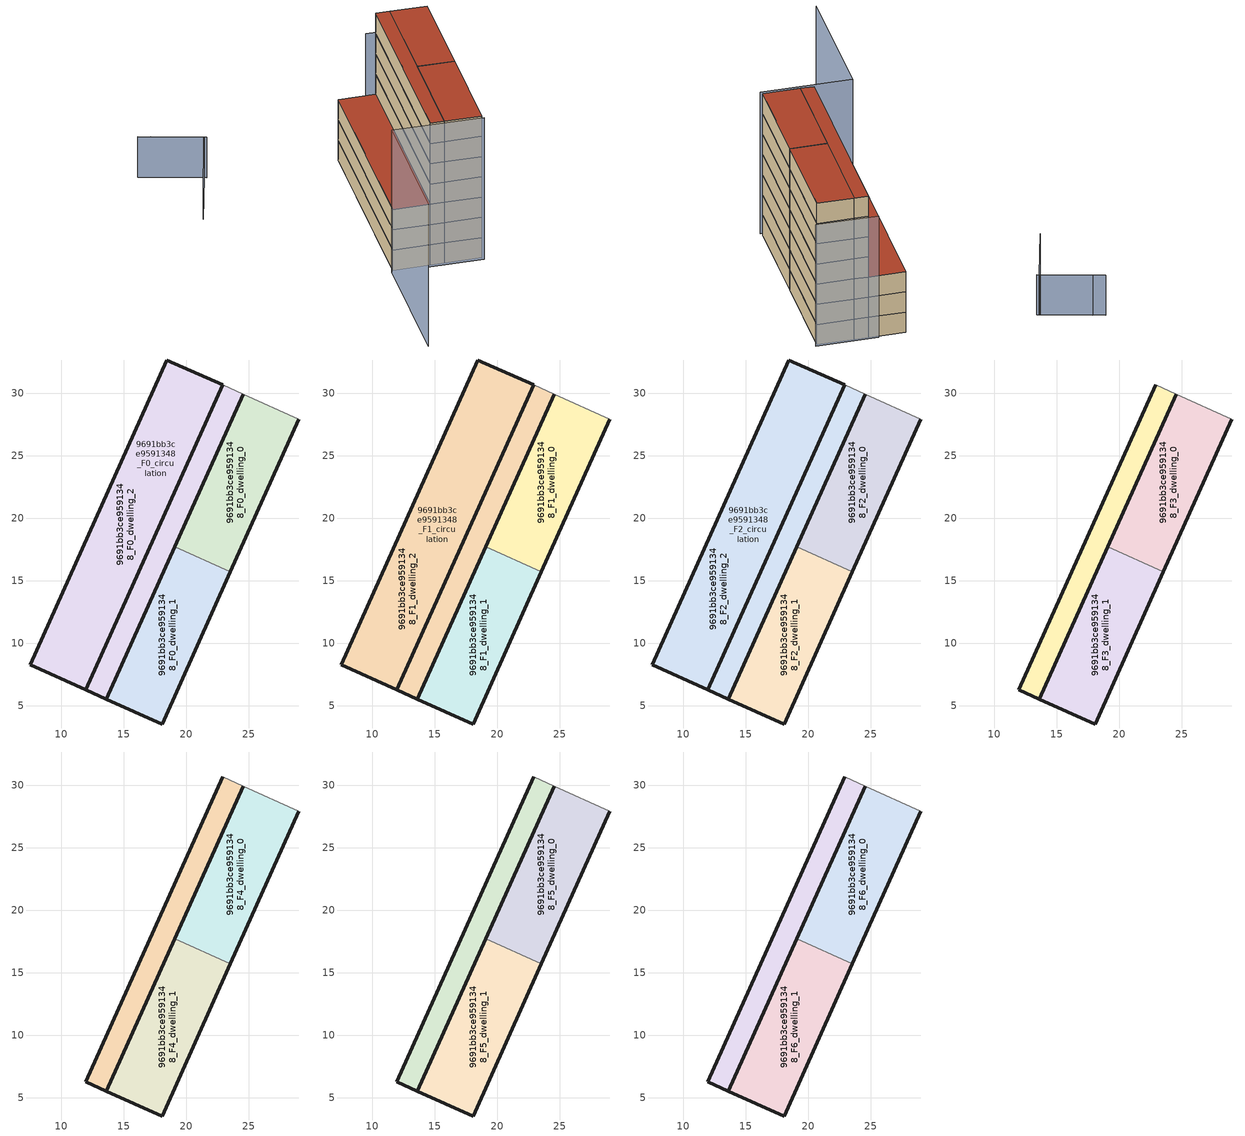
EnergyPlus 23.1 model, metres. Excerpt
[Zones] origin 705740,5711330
9691bb3ce9591348_F0_dwelling_0
 floor ground (EU_floor_Construction): 28.98,27.95 23.52,15.75 19.06,17.75 24.53,29.94 z0
 wall outside (EU_wall_Construction): 23.52,15.75 28.98,27.95 / 24.53,29.94 19.06,17.75 z0:3
 wall adiabatic (EU_wall_Construction): 28.98,27.95 24.53,29.94 z0:3
 wall to 9691bb3ce9591348_F0_dwelling_1 (EU_wall_Construction): 19.06,17.75 23.52,15.75 z0:3
9691bb3ce9591348_F0_dwelling_1
 floor ground (EU_floor_Construction): 23.52,15.75 18.05,3.55 13.6,5.55 19.06,17.75 z0
 wall outside (EU_wall_Construction): 19.06,17.75 13.6,5.55 18.05,3.55 23.52,15.75 z0:3
9691bb3ce9591348_F0_dwelling_2
 floor ground (EU_floor_Construction): 24.53,29.94 13.6,5.55 11.96,6.28 16.44,16.29 22.88,30.68 z0; 22.88,30.68 16.44,16.29 11.96,6.28 7.51,8.28 18.43,32.67 z0
 wall outside (EU_wall_Construction): 18.43,32.67 7.51,8.28 11.96,6.28 22.88,30.68 18.43,32.67 z0:3
9691bb3ce9591348_F0_circulation
 floor ground (EU_floor_Construction): 24.53,29.94 13.6,5.55 11.96,6.28 16.44,16.29 22.88,30.68 z0; 22.88,30.68 16.44,16.29 11.96,6.28 7.51,8.28 18.43,32.67 z0
 wall outside (EU_wall_Construction): 22.88,30.68 11.96,6.28 13.6,5.55 24.53,29.94 z0:3
 wall adiabatic (EU_wall_Construction): 24.53,29.94 22.88,30.68 z0:3
9691bb3ce9591348_F1_dwelling_0
 floor to 9691bb3ce9591348_F0_dwelling_0 (EU_floor_Construction): 28.98,27.95 23.52,15.75 19.06,17.75 24.53,29.94 z3
 wall outside (EU_wall_Construction): 23.52,15.75 28.98,27.95 / 24.53,29.94 19.06,17.75 z3:6
 wall adiabatic (EU_wall_Construction): 28.98,27.95 24.53,29.94 z3:6
 wall to 9691bb3ce9591348_F1_dwelling_1 (EU_wall_Construction): 19.06,17.75 23.52,15.75 z3:6
9691bb3ce9591348_F1_dwelling_1
 floor to 9691bb3ce9591348_F0_dwelling_1 (EU_floor_Construction): 23.52,15.75 18.05,3.55 13.6,5.55 19.06,17.75 z3
 wall outside (EU_wall_Construction): 19.06,17.75 13.6,5.55 18.05,3.55 23.52,15.75 z3:6
9691bb3ce9591348_F1_dwelling_2
 floor to 9691bb3ce9591348_F0_dwelling_2 (EU_floor_Construction): 22.88,30.68 16.44,16.29 11.96,6.28 7.51,8.28 18.43,32.67 z3; 24.53,29.94 13.6,5.55 11.96,6.28 16.44,16.29 22.88,30.68 z3
 wall outside (EU_wall_Construction): 18.43,32.67 7.51,8.28 11.96,6.28 22.88,30.68 18.43,32.67 z3:6
9691bb3ce9591348_F1_circulation
 floor to 9691bb3ce9591348_F0_circulation (EU_floor_Construction): 24.53,29.94 13.6,5.55 11.96,6.28 16.44,16.29 22.88,30.68 z3; 22.88,30.68 19,22 11.96,6.28 7.51,8.28 18.43,32.67 z3
 wall outside (EU_wall_Construction): 22.88,30.68 11.96,6.28 13.6,5.55 24.53,29.94 z3:6
 wall adiabatic (EU_wall_Construction): 24.53,29.94 22.88,30.68 z3:6
9691bb3ce9591348_F2_dwelling_0
 floor to 9691bb3ce9591348_F1_dwelling_0 (EU_floor_Construction): 28.98,27.95 23.52,15.75 19.06,17.75 24.53,29.94 z6
 wall outside (EU_wall_Construction): 23.52,15.75 28.98,27.95 / 24.53,29.94 19.06,17.75 z6:9
 wall adiabatic (EU_wall_Construction): 28.98,27.95 24.53,29.94 z6:9
 wall to 9691bb3ce9591348_F2_dwelling_1 (EU_wall_Construction): 19.06,17.75 23.52,15.75 z6:9
9691bb3ce9591348_F2_dwelling_1
 floor to 9691bb3ce9591348_F1_dwelling_1 (EU_floor_Construction): 23.52,15.75 18.05,3.55 13.6,5.55 19.06,17.75 z6
 wall outside (EU_wall_Construction): 19.06,17.75 13.6,5.55 18.05,3.55 23.52,15.75 z6:9
9691bb3ce9591348_F2_dwelling_2
 floor to 9691bb3ce9591348_F1_dwelling_2 (EU_floor_Construction): 22.88,30.68 16.44,16.29 11.96,6.28 7.51,8.28 18.43,32.67 z6; 24.53,29.94 13.6,5.55 11.96,6.28 16.44,16.29 22.88,30.68 z6
 wall outside (EU_wall_Construction): 18.43,32.67 7.51,8.28 11.96,6.28 22.88,30.68 18.43,32.67 z6:9
 roof outside (EU_roof_Construction): 11.96,6.28 16.44,16.29 22.88,30.68 18.43,32.67 7.51,8.28 z9; 13.6,5.55 24.53,29.94 22.88,30.68 16.44,16.29 11.96,6.28 z9
9691bb3ce9591348_F2_circulation
 floor to 9691bb3ce9591348_F1_circulation (EU_floor_Construction): 24.53,29.94 13.6,5.55 11.96,6.28 16.44,16.29 22.88,30.68 z6; 22.88,30.68 19,22 11.96,6.28 7.51,8.28 18.43,32.67 z6
 wall outside (EU_wall_Construction): 22.88,30.68 11.96,6.28 13.6,5.55 24.53,29.94 z6:9
 wall adiabatic (EU_wall_Construction): 24.53,29.94 22.88,30.68 z6:9
 roof outside (EU_floor_Construction): 22.88,30.68 19,22 11.96,6.28 7.51,8.28 18.43,32.67 z9
9691bb3ce9591348_F3_dwelling_0
 floor to 9691bb3ce9591348_F2_dwelling_0 (EU_floor_Construction): 28.98,27.95 23.52,15.75 19.06,17.75 24.53,29.94 z9
 wall outside (EU_wall_Construction): 23.52,15.75 28.98,27.95 / 24.53,29.94 19.06,17.75 z9:12
 wall adiabatic (EU_wall_Construction): 28.98,27.95 24.53,29.94 z9:12
 wall to 9691bb3ce9591348_F3_dwelling_1 (EU_wall_Construction): 19.06,17.75 23.52,15.75 z9:12
9691bb3ce9591348_F3_dwelling_1
 floor to 9691bb3ce9591348_F2_dwelling_1 (EU_floor_Construction): 23.52,15.75 18.05,3.55 13.6,5.55 19.06,17.75 z9
 wall outside (EU_wall_Construction): 19.06,17.75 13.6,5.55 18.05,3.55 23.52,15.75 z9:12
9691bb3ce9591348_F3_circulation
 floor to 9691bb3ce9591348_F2_circulation (EU_floor_Construction): 24.53,29.94 13.6,5.55 11.96,6.28 16.44,16.29 22.88,30.68 z9
 wall outside (EU_wall_Construction): 22.88,30.68 11.96,6.28 13.6,5.55 24.53,29.94 z9:12
 wall adiabatic (EU_wall_Construction): 24.53,29.94 22.88,30.68 z9:12
9691bb3ce9591348_F4_dwelling_0
 floor to 9691bb3ce9591348_F3_dwelling_0 (EU_floor_Construction): 28.98,27.95 23.52,15.75 19.06,17.75 24.53,29.94 z12
 wall outside (EU_wall_Construction): 23.52,15.75 28.98,27.95 / 24.53,29.94 19.06,17.75 z12:15
 wall adiabatic (EU_wall_Construction): 28.98,27.95 24.53,29.94 z12:15
 wall to 9691bb3ce9591348_F4_dwelling_1 (EU_wall_Construction): 19.06,17.75 23.52,15.75 z12:15
9691bb3ce9591348_F4_dwelling_1
 floor to 9691bb3ce9591348_F3_dwelling_1 (EU_floor_Construction): 23.52,15.75 18.05,3.55 13.6,5.55 19.06,17.75 z12
 wall outside (EU_wall_Construction): 19.06,17.75 13.6,5.55 18.05,3.55 23.52,15.75 z12:15
9691bb3ce9591348_F4_circulation
 floor to 9691bb3ce9591348_F3_circulation (EU_floor_Construction): 24.53,29.94 13.6,5.55 11.96,6.28 22.88,30.68 z12
 wall outside (EU_wall_Construction): 22.88,30.68 11.96,6.28 13.6,5.55 24.53,29.94 z12:15
 wall adiabatic (EU_wall_Construction): 24.53,29.94 22.88,30.68 z12:15
9691bb3ce9591348_F5_dwelling_0
 floor to 9691bb3ce9591348_F4_dwelling_0 (EU_floor_Construction): 28.98,27.95 23.52,15.75 19.06,17.75 24.53,29.94 z15
 wall outside (EU_wall_Construction): 23.52,15.75 28.98,27.95 / 24.53,29.94 19.06,17.75 z15:18
 wall adiabatic (EU_wall_Construction): 28.98,27.95 24.53,29.94 z15:18
 wall to 9691bb3ce9591348_F5_dwelling_1 (EU_wall_Construction): 19.06,17.75 23.52,15.75 z15:18
9691bb3ce9591348_F5_dwelling_1
 floor to 9691bb3ce9591348_F4_dwelling_1 (EU_floor_Construction): 23.52,15.75 18.05,3.55 13.6,5.55 19.06,17.75 z15
 wall outside (EU_wall_Construction): 19.06,17.75 13.6,5.55 18.05,3.55 23.52,15.75 z15:18
9691bb3ce9591348_F5_circulation
 floor to 9691bb3ce9591348_F4_circulation (EU_floor_Construction): 24.53,29.94 13.6,5.55 11.96,6.28 22.88,30.68 z15
 wall outside (EU_wall_Construction): 22.88,30.68 11.96,6.28 13.6,5.55 24.53,29.94 z15:18
 wall adiabatic (EU_wall_Construction): 24.53,29.94 22.88,30.68 z15:18
9691bb3ce9591348_F6_dwelling_0
 floor to 9691bb3ce9591348_F5_dwelling_0 (EU_floor_Construction): 28.98,27.95 23.52,15.75 19.06,17.75 24.53,29.94 z18
 wall outside (EU_wall_Construction): 23.52,15.75 28.98,27.95 / 24.53,29.94 19.06,17.75 z18:21
 wall adiabatic (EU_wall_Construction): 28.98,27.95 24.53,29.94 z18:21
 wall to 9691bb3ce9591348_F6_dwelling_1 (EU_wall_Construction): 19.06,17.75 23.52,15.75 z18:21
 roof outside (EU_roof_Construction): 23.52,15.75 28.98,27.95 24.53,29.94 19.06,17.75 z21
9691bb3ce9591348_F6_dwelling_1
 floor to 9691bb3ce9591348_F5_dwelling_1 (EU_floor_Construction): 23.52,15.75 18.05,3.55 13.6,5.55 19.06,17.75 z18
 wall outside (EU_wall_Construction): 19.06,17.75 13.6,5.55 18.05,3.55 23.52,15.75 z18:21
 roof outside (EU_roof_Construction): 18.05,3.55 23.52,15.75 19.06,17.75 13.6,5.55 z21
9691bb3ce9591348_F6_circulation
 floor to 9691bb3ce9591348_F5_circulation (EU_floor_Construction): 24.53,29.94 13.6,5.55 11.96,6.28 22.88,30.68 z18
 wall outside (EU_wall_Construction): 22.88,30.68 11.96,6.28 13.6,5.55 24.53,29.94 z18:21
 wall adiabatic (EU_wall_Construction): 24.53,29.94 22.88,30.68 z18:21
 roof outside (EU_roof_Construction): 13.6,5.55 24.53,29.94 22.88,30.68 11.96,6.28 z21
shading: -0.18,-8.29 7.14,8.02 / 7.14,8.02 18.07,3.11 z0:21; -2.35,44.32 2.83,40.01 / 2.83,40.01 -3.36,32.57 / 3.07,39.81 -3.59,45.35 z0:6; 29.25,28.08 21.84,31.44 z0:18
[Building]
EU S2 Campaign: North Axis=0; Terrain=City; Solar Distribution=FullExterior
[Site:Location]
London: Latitude=51.5; Longitude=-0.5; Time Zone=0; Elevation=25
[SizingPeriod:WeatherFileDays]
AnnualSizingPeriod: Begin Month=1; Begin Day of Month=1; End Month=12; End Day of Month=31; Day of Week for Start Day=Monday; Use Weather File Daylight Saving Period=No; Use Weather File Rain and Snow Indicators=No
[MATERIAL]
EU_InternalMass_Material: Roughness=MediumRough; Thickness=0.1; Conductivity=1; Density=1800; Specific Heat=900; Thermal Absorptance=0.9; Solar Absorptance=0.7; Visible Absorptance=0.7
[MATERIAL:NOMASS] Roughness=MediumRough; Thermal Absorptance=0.9; Solar Absorptance=0.7; Visible Absorptance=0.7
Name | Thermal Resistance
EU_wall_NoMass | 1.04674
EU_roof_NoMass | 4.32442
EU_floor_NoMass | 2.04616
[CONSTRUCTION]
EU_wall_Construction: EU_wall_NoMass
EU_roof_Construction: EU_roof_NoMass
EU_floor_Construction: EU_floor_NoMass
EU_InternalMass_Construction: EU_InternalMass_Material
[ZONE] Type=1; Multiplier=1; Ceiling Height=autocalculate; Floor Area=autocalculate; Part of Total Floor Area=Yes
Name | Volume
9691bb3ce9591348_F0_dwelling_0; 9691bb3ce9591348_F1_dwelling_0; 9691bb3ce9591348_F2_dwelling_0; 9691bb3ce9591348_F3_dwelling_0; 9691bb3ce9591348_F4_dwelling_0; 9691bb3ce9591348_F5_dwelling_0; 9691bb3ce9591348_F6_dwelling_0 | 195.556
9691bb3ce9591348_F0_dwelling_1; 9691bb3ce9591348_F1_dwelling_1; 9691bb3ce9591348_F2_dwelling_1; 9691bb3ce9591348_F3_dwelling_1; 9691bb3ce9591348_F4_dwelling_1; 9691bb3ce9591348_F5_dwelling_1; 9691bb3ce9591348_F6_dwelling_1 | 195.554
9691bb3ce9591348_F0_dwelling_2; 9691bb3ce9591348_F0_circulation; 9691bb3ce9591348_F1_circulation; 9691bb3ce9591348_F2_circulation | 535.456
9691bb3ce9591348_F1_dwelling_2; 9691bb3ce9591348_F2_dwelling_2 | 535.455
9691bb3ce9591348_F3_circulation; 9691bb3ce9591348_F4_circulation; 9691bb3ce9591348_F5_circulation; 9691bb3ce9591348_F6_circulation | 144.352
[INTERNALMASS] Construction=EU_InternalMass_Construction
Name | Zone or ZoneList | Surface Area
9691bb3ce9591348_F0_dwelling_0_EU_InternalMass | 9691bb3ce9591348_F0_dwelling_0 | 65.1848
9691bb3ce9591348_F0_dwelling_1_EU_InternalMass | 9691bb3ce9591348_F0_dwelling_1 | 65.1848
9691bb3ce9591348_F0_dwelling_2_EU_InternalMass | 9691bb3ce9591348_F0_dwelling_2 | 130.368
9691bb3ce9591348_F1_dwelling_0_EU_InternalMass | 9691bb3ce9591348_F1_dwelling_0 | 65.1848
9691bb3ce9591348_F1_dwelling_1_EU_InternalMass | 9691bb3ce9591348_F1_dwelling_1 | 65.1848
9691bb3ce9591348_F1_dwelling_2_EU_InternalMass | 9691bb3ce9591348_F1_dwelling_2 | 130.368
9691bb3ce9591348_F2_dwelling_0_EU_InternalMass | 9691bb3ce9591348_F2_dwelling_0 | 65.1848
9691bb3ce9591348_F2_dwelling_1_EU_InternalMass | 9691bb3ce9591348_F2_dwelling_1 | 65.1848
9691bb3ce9591348_F2_dwelling_2_EU_InternalMass | 9691bb3ce9591348_F2_dwelling_2 | 130.368
9691bb3ce9591348_F3_dwelling_0_EU_InternalMass | 9691bb3ce9591348_F3_dwelling_0 | 140.529
9691bb3ce9591348_F3_dwelling_1_EU_InternalMass | 9691bb3ce9591348_F3_dwelling_1 | 140.529
9691bb3ce9591348_F4_dwelling_0_EU_InternalMass | 9691bb3ce9591348_F4_dwelling_0 | 140.529
9691bb3ce9591348_F4_dwelling_1_EU_InternalMass | 9691bb3ce9591348_F4_dwelling_1 | 140.529
9691bb3ce9591348_F5_dwelling_0_EU_InternalMass | 9691bb3ce9591348_F5_dwelling_0 | 140.529
9691bb3ce9591348_F5_dwelling_1_EU_InternalMass | 9691bb3ce9591348_F5_dwelling_1 | 140.529
9691bb3ce9591348_F6_dwelling_0_EU_InternalMass | 9691bb3ce9591348_F6_dwelling_0 | 140.529
9691bb3ce9591348_F6_dwelling_1_EU_InternalMass | 9691bb3ce9591348_F6_dwelling_1 | 140.529
[OTHEREQUIPMENT] Fuel Type=Electricity; Design Level Calculation Method=Watts/Area; Power per Zone Floor Area=1; Fraction Latent=0; Fraction Radiant=0; Fraction Lost=0; Carbon Dioxide Generation Rate=0; EndUse Subcategory=EU_Step8_InternalGains
Name | Zone or ZoneList or Space or SpaceList | Schedule
EU_Step8_InternalGain_9691bb3ce9591348_F0_dwelling_0_f000 | 9691bb3ce9591348_F0_dwelling_0 | EU_Step8_GainSchedule_9691bb3ce9591348_F0_dwelling_0_f000
EU_Step8_InternalGain_9691bb3ce9591348_F0_dwelling_1_f000 | 9691bb3ce9591348_F0_dwelling_1 | EU_Step8_GainSchedule_9691bb3ce9591348_F0_dwelling_1_f000
EU_Step8_InternalGain_9691bb3ce9591348_F0_dwelling_2_f000 | 9691bb3ce9591348_F0_dwelling_2 | EU_Step8_GainSchedule_9691bb3ce9591348_F0_dwelling_2_f000
EU_Step8_InternalGain_9691bb3ce9591348_F1_dwelling_0_f000 | 9691bb3ce9591348_F1_dwelling_0 | EU_Step8_GainSchedule_9691bb3ce9591348_F1_dwelling_0_f000
EU_Step8_InternalGain_9691bb3ce9591348_F1_dwelling_1_f000 | 9691bb3ce9591348_F1_dwelling_1 | EU_Step8_GainSchedule_9691bb3ce9591348_F1_dwelling_1_f000
EU_Step8_InternalGain_9691bb3ce9591348_F1_dwelling_2_f000 | 9691bb3ce9591348_F1_dwelling_2 | EU_Step8_GainSchedule_9691bb3ce9591348_F1_dwelling_2_f000
EU_Step8_InternalGain_9691bb3ce9591348_F2_dwelling_0_f000 | 9691bb3ce9591348_F2_dwelling_0 | EU_Step8_GainSchedule_9691bb3ce9591348_F2_dwelling_0_f000
EU_Step8_InternalGain_9691bb3ce9591348_F2_dwelling_1_f000 | 9691bb3ce9591348_F2_dwelling_1 | EU_Step8_GainSchedule_9691bb3ce9591348_F2_dwelling_1_f000
EU_Step8_InternalGain_9691bb3ce9591348_F2_dwelling_2_f000 | 9691bb3ce9591348_F2_dwelling_2 | EU_Step8_GainSchedule_9691bb3ce9591348_F2_dwelling_2_f000
EU_Step8_InternalGain_9691bb3ce9591348_F3_dwelling_0_f000 | 9691bb3ce9591348_F3_dwelling_0 | EU_Step8_GainSchedule_9691bb3ce9591348_F3_dwelling_0_f000
EU_Step8_InternalGain_9691bb3ce9591348_F3_dwelling_1_f000 | 9691bb3ce9591348_F3_dwelling_1 | EU_Step8_GainSchedule_9691bb3ce9591348_F3_dwelling_1_f000
EU_Step8_InternalGain_9691bb3ce9591348_F4_dwelling_0_f000 | 9691bb3ce9591348_F4_dwelling_0 | EU_Step8_GainSchedule_9691bb3ce9591348_F4_dwelling_0_f000
EU_Step8_InternalGain_9691bb3ce9591348_F4_dwelling_1_f000 | 9691bb3ce9591348_F4_dwelling_1 | EU_Step8_GainSchedule_9691bb3ce9591348_F4_dwelling_1_f000
EU_Step8_InternalGain_9691bb3ce9591348_F5_dwelling_0_f000 | 9691bb3ce9591348_F5_dwelling_0 | EU_Step8_GainSchedule_9691bb3ce9591348_F5_dwelling_0_f000
EU_Step8_InternalGain_9691bb3ce9591348_F5_dwelling_1_f000 | 9691bb3ce9591348_F5_dwelling_1 | EU_Step8_GainSchedule_9691bb3ce9591348_F5_dwelling_1_f000
EU_Step8_InternalGain_9691bb3ce9591348_F6_dwelling_0_f000 | 9691bb3ce9591348_F6_dwelling_0 | EU_Step8_GainSchedule_9691bb3ce9591348_F6_dwelling_0_f000
EU_Step8_InternalGain_9691bb3ce9591348_F6_dwelling_1_f000 | 9691bb3ce9591348_F6_dwelling_1 | EU_Step8_GainSchedule_9691bb3ce9591348_F6_dwelling_1_f000
[ZONEINFILTRATION:DESIGNFLOWRATE] Schedule=EU_AlwaysOn; Design Flow Rate Calculation Method=Flow/Area; Flow Rate per Floor Area=0.0005; Constant Term Coefficient=1; Temperature Term Coefficient=0; Velocity Term Coefficient=0; Velocity Squared Term Coefficient=0
Name | Zone or ZoneList or Space or SpaceList
EU_Circulation_Infiltration_9691bb3ce9591348_F0_circulation | 9691bb3ce9591348_F0_circulation
EU_Circulation_Infiltration_9691bb3ce9591348_F1_circulation | 9691bb3ce9591348_F1_circulation
EU_Circulation_Infiltration_9691bb3ce9591348_F2_circulation | 9691bb3ce9591348_F2_circulation
EU_Circulation_Infiltration_9691bb3ce9591348_F3_circulation | 9691bb3ce9591348_F3_circulation
EU_Circulation_Infiltration_9691bb3ce9591348_F4_circulation | 9691bb3ce9591348_F4_circulation
EU_Circulation_Infiltration_9691bb3ce9591348_F5_circulation | 9691bb3ce9591348_F5_circulation
EU_Circulation_Infiltration_9691bb3ce9591348_F6_circulation | 9691bb3ce9591348_F6_circulation
[ZONEVENTILATION:DESIGNFLOWRATE] Schedule=EU_AlwaysOn; Design Flow Rate Calculation Method=AirChanges/Hour; Air Changes per Hour=0.488719; Ventilation Type=Natural; Fan Pressure Rise=0; Fan Total Efficiency=1; Constant Term Coefficient=1; Temperature Term Coefficient=0; Velocity Term Coefficient=0; Velocity Squared Term Coefficient=0; Minimum Indoor Temperature=-100; Maximum Indoor Temperature=100; Delta Temperature=-100; Minimum Outdoor Temperature=-100; Maximum Outdoor Temperature=100; Maximum Wind Speed=40
Name | Zone or ZoneList or Space or SpaceList
EU_ConstantAir_9691bb3ce9591348_F0_dwelling_0 | 9691bb3ce9591348_F0_dwelling_0
EU_ConstantAir_9691bb3ce9591348_F0_dwelling_1 | 9691bb3ce9591348_F0_dwelling_1
EU_ConstantAir_9691bb3ce9591348_F0_dwelling_2 | 9691bb3ce9591348_F0_dwelling_2
EU_ConstantAir_9691bb3ce9591348_F1_dwelling_0 | 9691bb3ce9591348_F1_dwelling_0
EU_ConstantAir_9691bb3ce9591348_F1_dwelling_1 | 9691bb3ce9591348_F1_dwelling_1
EU_ConstantAir_9691bb3ce9591348_F1_dwelling_2 | 9691bb3ce9591348_F1_dwelling_2
EU_ConstantAir_9691bb3ce9591348_F2_dwelling_0 | 9691bb3ce9591348_F2_dwelling_0
EU_ConstantAir_9691bb3ce9591348_F2_dwelling_1 | 9691bb3ce9591348_F2_dwelling_1
EU_ConstantAir_9691bb3ce9591348_F2_dwelling_2 | 9691bb3ce9591348_F2_dwelling_2
EU_ConstantAir_9691bb3ce9591348_F3_dwelling_0 | 9691bb3ce9591348_F3_dwelling_0
EU_ConstantAir_9691bb3ce9591348_F3_dwelling_1 | 9691bb3ce9591348_F3_dwelling_1
EU_ConstantAir_9691bb3ce9591348_F4_dwelling_0 | 9691bb3ce9591348_F4_dwelling_0
EU_ConstantAir_9691bb3ce9591348_F4_dwelling_1 | 9691bb3ce9591348_F4_dwelling_1
EU_ConstantAir_9691bb3ce9591348_F5_dwelling_0 | 9691bb3ce9591348_F5_dwelling_0
EU_ConstantAir_9691bb3ce9591348_F5_dwelling_1 | 9691bb3ce9591348_F5_dwelling_1
EU_ConstantAir_9691bb3ce9591348_F6_dwelling_0 | 9691bb3ce9591348_F6_dwelling_0
EU_ConstantAir_9691bb3ce9591348_F6_dwelling_1 | 9691bb3ce9591348_F6_dwelling_1
[HVACTEMPLATE:THERMOSTAT] Constant Heating Setpoint=20; Constant Cooling Setpoint=50
EU_HeatOnly_9691bb3ce9591348_F0_dwelling_0; EU_HeatOnly_9691bb3ce9591348_F0_dwelling_1; EU_HeatOnly_9691bb3ce9591348_F0_dwelling_2; EU_HeatOnly_9691bb3ce9591348_F1_dwelling_0; EU_HeatOnly_9691bb3ce9591348_F1_dwelling_1; EU_HeatOnly_9691bb3ce9591348_F1_dwelling_2; EU_HeatOnly_9691bb3ce9591348_F2_dwelling_0; EU_HeatOnly_9691bb3ce9591348_F2_dwelling_1; EU_HeatOnly_9691bb3ce9591348_F2_dwelling_2; EU_HeatOnly_9691bb3ce9591348_F3_dwelling_0; EU_HeatOnly_9691bb3ce9591348_F3_dwelling_1; EU_HeatOnly_9691bb3ce9591348_F4_dwelling_0; EU_HeatOnly_9691bb3ce9591348_F4_dwelling_1; EU_HeatOnly_9691bb3ce9591348_F5_dwelling_0; EU_HeatOnly_9691bb3ce9591348_F5_dwelling_1; EU_HeatOnly_9691bb3ce9591348_F6_dwelling_0; EU_HeatOnly_9691bb3ce9591348_F6_dwelling_1
[HVACTEMPLATE:ZONE:IDEALLOADSAIRSYSTEM] System Availability Schedule=EU_AlwaysOn; Maximum Heating Supply Air Temperature=50; Minimum Cooling Supply Air Temperature=13; Maximum Heating Supply Air Humidity Ratio=0.0156; Minimum Cooling Supply Air Humidity Ratio=0.0077; Heating Limit=NoLimit; Cooling Limit=NoLimit; Heating Availability Schedule=EU_AlwaysOn; Cooling Availability Schedule=EU_CoolingOff; Dehumidification Control Type=ConstantSensibleHeatRatio; Cooling Sensible Heat Ratio=0.7; Dehumidification Setpoint=60; Humidification Control Type=None; Humidification Setpoint=30; Outdoor Air Method=None; Outdoor Air Flow Rate per Person=0.00944; Outdoor Air Flow Rate per Zone Floor Area=0; Outdoor Air Flow Rate per Zone=0; Demand Controlled Ventilation Type=None; Outdoor Air Economizer Type=NoEconomizer; Heat Recovery Type=None; Sensible Heat Recovery Effectiveness=0.7; Latent Heat Recovery Effectiveness=0.65
Name | Template Thermostat
9691bb3ce9591348_F0_dwelling_0 | EU_HeatOnly_9691bb3ce9591348_F0_dwelling_0
9691bb3ce9591348_F0_dwelling_1 | EU_HeatOnly_9691bb3ce9591348_F0_dwelling_1
9691bb3ce9591348_F0_dwelling_2 | EU_HeatOnly_9691bb3ce9591348_F0_dwelling_2
9691bb3ce9591348_F1_dwelling_0 | EU_HeatOnly_9691bb3ce9591348_F1_dwelling_0
9691bb3ce9591348_F1_dwelling_1 | EU_HeatOnly_9691bb3ce9591348_F1_dwelling_1
9691bb3ce9591348_F1_dwelling_2 | EU_HeatOnly_9691bb3ce9591348_F1_dwelling_2
9691bb3ce9591348_F2_dwelling_0 | EU_HeatOnly_9691bb3ce9591348_F2_dwelling_0
9691bb3ce9591348_F2_dwelling_1 | EU_HeatOnly_9691bb3ce9591348_F2_dwelling_1
9691bb3ce9591348_F2_dwelling_2 | EU_HeatOnly_9691bb3ce9591348_F2_dwelling_2
9691bb3ce9591348_F3_dwelling_0 | EU_HeatOnly_9691bb3ce9591348_F3_dwelling_0
9691bb3ce9591348_F3_dwelling_1 | EU_HeatOnly_9691bb3ce9591348_F3_dwelling_1
9691bb3ce9591348_F4_dwelling_0 | EU_HeatOnly_9691bb3ce9591348_F4_dwelling_0
9691bb3ce9591348_F4_dwelling_1 | EU_HeatOnly_9691bb3ce9591348_F4_dwelling_1
9691bb3ce9591348_F5_dwelling_0 | EU_HeatOnly_9691bb3ce9591348_F5_dwelling_0
9691bb3ce9591348_F5_dwelling_1 | EU_HeatOnly_9691bb3ce9591348_F5_dwelling_1
9691bb3ce9591348_F6_dwelling_0 | EU_HeatOnly_9691bb3ce9591348_F6_dwelling_0
9691bb3ce9591348_F6_dwelling_1 | EU_HeatOnly_9691bb3ce9591348_F6_dwelling_1
[SIZING:ZONE] Zone Cooling Design Supply Air Temperature Input Method=SupplyAirTemperature; Zone Cooling Design Supply Air Temperature=13; Zone Heating Design Supply Air Temperature Input Method=SupplyAirTemperature; Zone Heating Design Supply Air Temperature=50; Zone Cooling Design Supply Air Humidity Ratio=0.008; Zone Heating Design Supply Air Humidity Ratio=0.008; Cooling Design Air Flow Method=DesignDay; Cooling Design Air Flow Rate=0; Cooling Minimum Air Flow per Zone Floor Area=0.000762; Cooling Minimum Air Flow=0; Cooling Minimum Air Flow Fraction=0.2; Heating Design Air Flow Method=DesignDay; Heating Design Air Flow Rate=0; Heating Maximum Air Flow per Zone Floor Area=0.002032; Heating Maximum Air Flow=0.141576; Heating Maximum Air Flow Fraction=0.3; Account for Dedicated Outdoor Air System=No; Dedicated Outdoor Air System Control Strategy=NeutralSupplyAir; Dedicated Outdoor Air Low Setpoint Temperature for Design=autosize; Dedicated Outdoor Air High Setpoint Temperature for Design=autosize; Zone Load Sizing Method=Sensible Load Only No Latent Load; Zone Latent Cooling Design Supply Air Humidity Ratio Input Method=HumidityRatioDifference; Zone Cooling Design Supply Air Humidity Ratio Difference=0.005; Zone Latent Heating Design Supply Air Humidity Ratio Input Method=HumidityRatioDifference; Zone Humidification Design Supply Air Humidity Ratio Difference=0.005
9691bb3ce9591348_F0_dwelling_0; 9691bb3ce9591348_F0_dwelling_1; 9691bb3ce9591348_F0_dwelling_2; 9691bb3ce9591348_F1_dwelling_0; 9691bb3ce9591348_F1_dwelling_1; 9691bb3ce9591348_F1_dwelling_2; 9691bb3ce9591348_F2_dwelling_0; 9691bb3ce9591348_F2_dwelling_1; 9691bb3ce9591348_F2_dwelling_2; 9691bb3ce9591348_F3_dwelling_0; 9691bb3ce9591348_F3_dwelling_1; 9691bb3ce9591348_F4_dwelling_0; 9691bb3ce9591348_F4_dwelling_1; 9691bb3ce9591348_F5_dwelling_0; 9691bb3ce9591348_F5_dwelling_1; 9691bb3ce9591348_F6_dwelling_0; 9691bb3ce9591348_F6_dwelling_1
[SCHEDULE:CONSTANT]
Name | Hourly Value
EU_AlwaysOn | 1
EU_CoolingOff | 0
[SCHEDULE:FILE] Column Number=1; Rows to Skip at Top=0; Number of Hours of Data=8760; Column Separator=Comma; Interpolate to Timestep=No; Minutes per Item=60; Adjust Schedule for Daylight Savings=Yes
Name | File
EU_Step8_GainSchedule_9691bb3ce9591348_F0_dwelling_0_f000 | ../../schedules/9691bb3ce9591348/9691bb3ce9591348_F0_dwelling_0_f000_gain.csv
EU_Step8_GainSchedule_9691bb3ce9591348_F0_dwelling_1_f000 | ../../schedules/9691bb3ce9591348/9691bb3ce9591348_F0_dwelling_1_f000_gain.csv
EU_Step8_GainSchedule_9691bb3ce9591348_F0_dwelling_2_f000 | ../../schedules/9691bb3ce9591348/9691bb3ce9591348_F0_dwelling_2_f000_gain.csv
EU_Step8_GainSchedule_9691bb3ce9591348_F1_dwelling_0_f000 | ../../schedules/9691bb3ce9591348/9691bb3ce9591348_F1_dwelling_0_f000_gain.csv
EU_Step8_GainSchedule_9691bb3ce9591348_F1_dwelling_1_f000 | ../../schedules/9691bb3ce9591348/9691bb3ce9591348_F1_dwelling_1_f000_gain.csv
EU_Step8_GainSchedule_9691bb3ce9591348_F1_dwelling_2_f000 | ../../schedules/9691bb3ce9591348/9691bb3ce9591348_F1_dwelling_2_f000_gain.csv
EU_Step8_GainSchedule_9691bb3ce9591348_F2_dwelling_0_f000 | ../../schedules/9691bb3ce9591348/9691bb3ce9591348_F2_dwelling_0_f000_gain.csv
EU_Step8_GainSchedule_9691bb3ce9591348_F2_dwelling_1_f000 | ../../schedules/9691bb3ce9591348/9691bb3ce9591348_F2_dwelling_1_f000_gain.csv
EU_Step8_GainSchedule_9691bb3ce9591348_F2_dwelling_2_f000 | ../../schedules/9691bb3ce9591348/9691bb3ce9591348_F2_dwelling_2_f000_gain.csv
EU_Step8_GainSchedule_9691bb3ce9591348_F3_dwelling_0_f000 | ../../schedules/9691bb3ce9591348/9691bb3ce9591348_F3_dwelling_0_f000_gain.csv
EU_Step8_GainSchedule_9691bb3ce9591348_F3_dwelling_1_f000 | ../../schedules/9691bb3ce9591348/9691bb3ce9591348_F3_dwelling_1_f000_gain.csv
EU_Step8_GainSchedule_9691bb3ce9591348_F4_dwelling_0_f000 | ../../schedules/9691bb3ce9591348/9691bb3ce9591348_F4_dwelling_0_f000_gain.csv
EU_Step8_GainSchedule_9691bb3ce9591348_F4_dwelling_1_f000 | ../../schedules/9691bb3ce9591348/9691bb3ce9591348_F4_dwelling_1_f000_gain.csv
EU_Step8_GainSchedule_9691bb3ce9591348_F5_dwelling_0_f000 | ../../schedules/9691bb3ce9591348/9691bb3ce9591348_F5_dwelling_0_f000_gain.csv
EU_Step8_GainSchedule_9691bb3ce9591348_F5_dwelling_1_f000 | ../../schedules/9691bb3ce9591348/9691bb3ce9591348_F5_dwelling_1_f000_gain.csv
EU_Step8_GainSchedule_9691bb3ce9591348_F6_dwelling_0_f000 | ../../schedules/9691bb3ce9591348/9691bb3ce9591348_F6_dwelling_0_f000_gain.csv
EU_Step8_GainSchedule_9691bb3ce9591348_F6_dwelling_1_f000 | ../../schedules/9691bb3ce9591348/9691bb3ce9591348_F6_dwelling_1_f000_gain.csv
